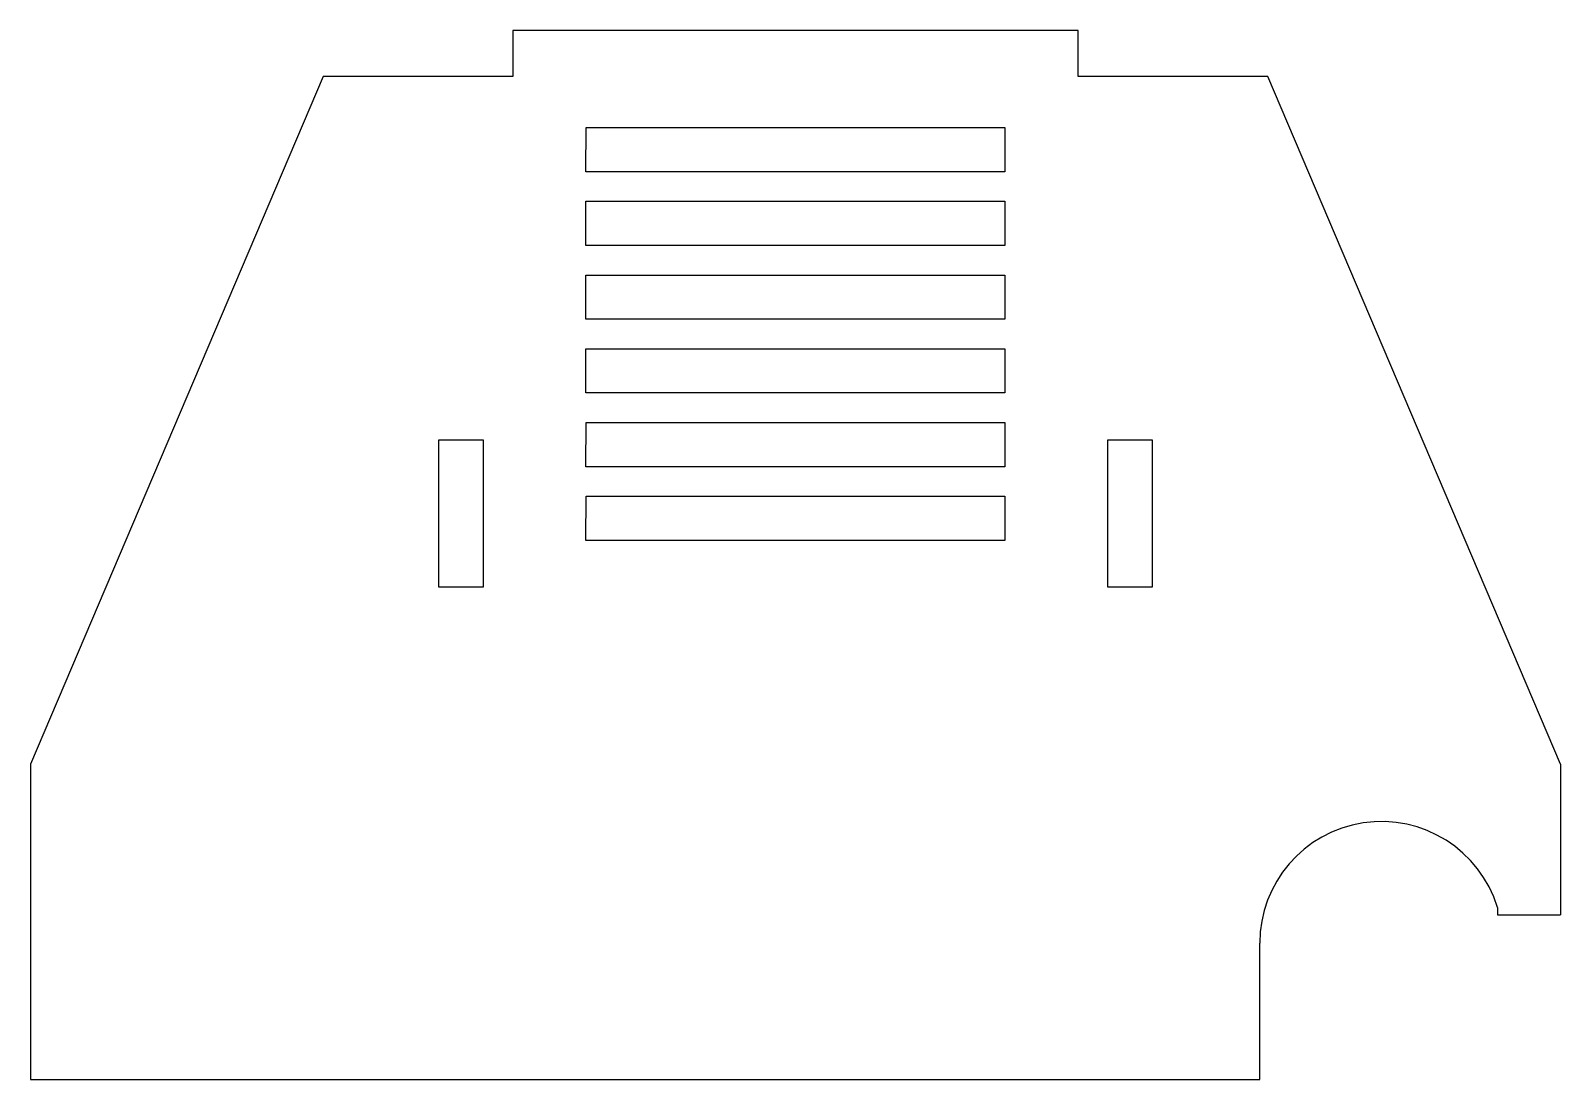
# Model space of a CAD drawing. Header units: millimetres. Extents: x 575 to 783, y -310 to -168.
import ezdxf

# ---------------------------------------------------------------- set-up
doc = ezdxf.new("R2010")
doc.units = ezdxf.units.MM

msp = doc.modelspace()

# ---------------------------------------------------------------- linework, layer by layer
for p, q in [((717.31, -168.18), (640.65, -168.18)), ((640.65, -168.18), (640.65, -174.39)), ((717.31, -174.39), (717.31, -168.18)), ((614.9, -174.39), (575.23, -267.68)), ((640.65, -174.39), (614.9, -174.39)), ((743.06, -174.39), (717.31, -174.39)), ((782.73, -267.68), (743.06, -174.39)), ((650.54, -187.34), (650.59, -181.34)), ((650.59, -181.34), (707.37, -181.34)), ((707.37, -181.34), (707.37, -187.34)), ((707.37, -187.34), (650.54, -187.34)), ((650.54, -191.34), (707.37, -191.34)), ((650.54, -197.34), (650.54, -191.34)), ((707.37, -191.34), (707.37, -197.34)), ((707.37, -197.34), (650.54, -197.34)), ((650.54, -201.34), (707.37, -201.34)), ((650.54, -207.34), (650.54, -201.34)), ((707.37, -201.34), (707.37, -207.34)), ((707.37, -207.34), (650.54, -207.34)), ((650.54, -211.34), (707.37, -211.34)), ((650.54, -217.34), (650.54, -211.34)), ((707.37, -211.34), (707.37, -217.34)), ((707.37, -217.34), (650.54, -217.34)), ((650.54, -227.34), (650.59, -221.34)), ((650.59, -221.34), (707.37, -221.34)), ((707.37, -221.34), (707.37, -227.34)), ((630.62, -243.68), (630.62, -223.68)), ((630.62, -223.68), (636.62, -223.68)), ((636.62, -223.68), (636.62, -243.68)), ((721.34, -223.68), (727.34, -223.68)), ((721.34, -243.68), (721.34, -223.68)), ((727.34, -223.68), (727.34, -243.68)), ((707.37, -227.34), (650.54, -227.34)), ((650.54, -237.34), (650.59, -231.34)), ((650.59, -231.34), (707.37, -231.34)), ((707.37, -231.34), (707.37, -237.34)), ((707.37, -237.34), (650.54, -237.34)), ((636.62, -243.68), (630.62, -243.68)), ((727.34, -243.68), (721.34, -243.68)), ((575.23, -267.68), (575.23, -310.47)), ((782.73, -267.68), (782.73, -288.14)), ((774.2, -287.14), (774.2, -288.14)), ((774.2, -288.14), (782.73, -288.14)), ((741.94, -310.47), (741.94, -291.98)), ((575.23, -310.47), (741.94, -310.47))]:
    msp.add_line(p, q)
msp.add_arc((758.43, -291.98), 16.49, 17.0806, 180)

doc.saveas('drawing.dxf')
